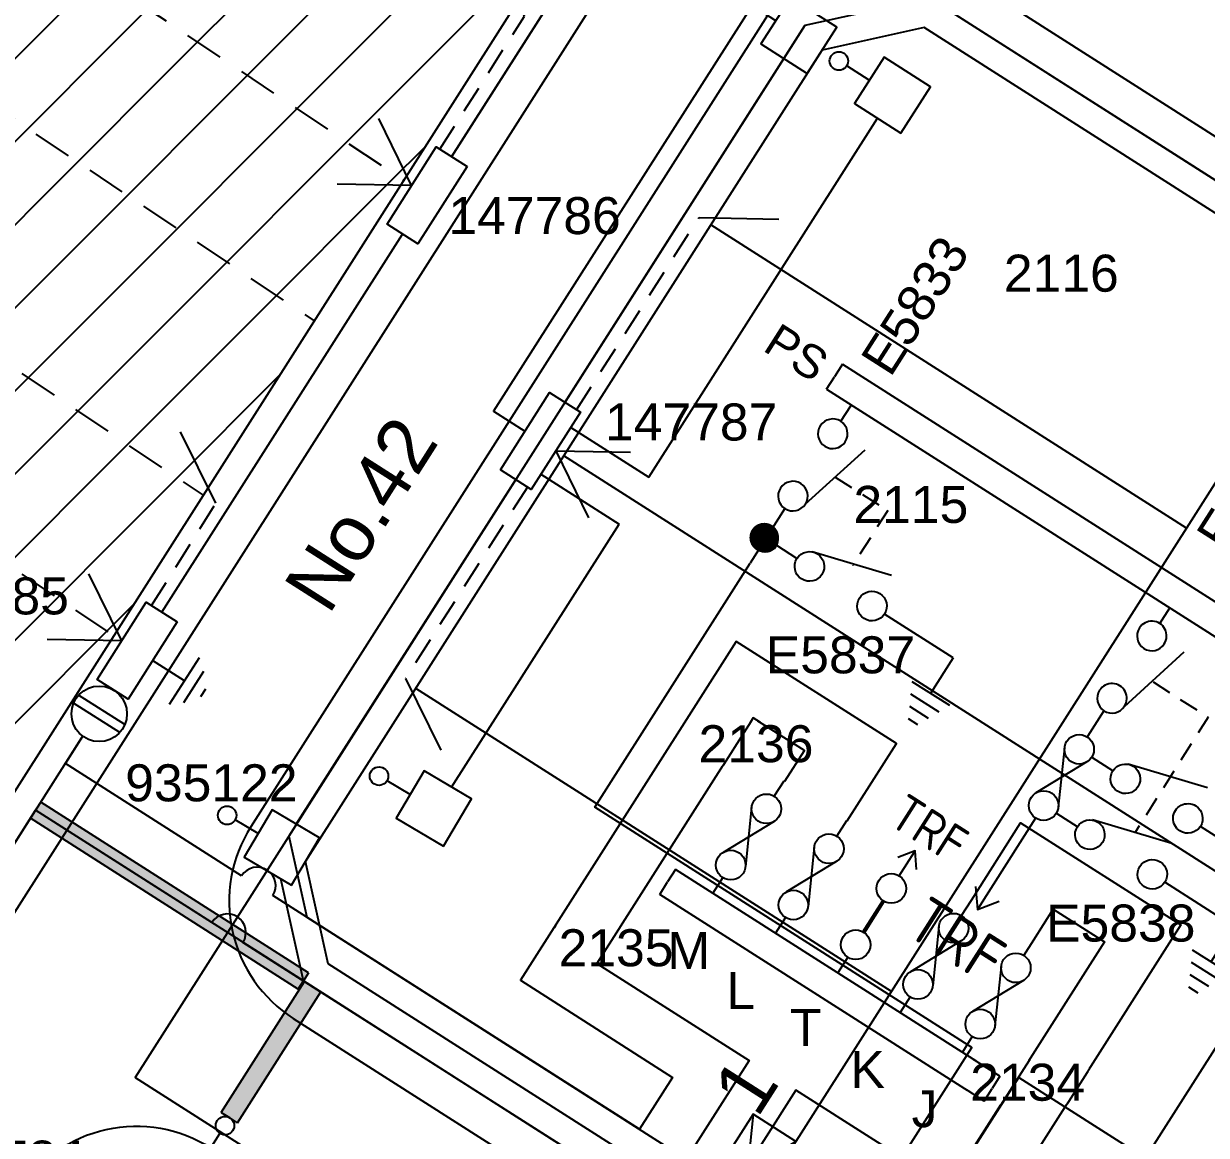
# Model space of a CAD drawing. Header units: metres. Extents: x 305550 to 306428, y 6276370 to 6276957.
# Drawn here: x 305897.3 to 305961.3, y 6276766.1 to 6276826.2 of the extents above; entities that cross this region are included whole.
import ezdxf
from ezdxf.enums import TextEntityAlignment as Align

# ---------------------------------------------------------------- set-up
doc = ezdxf.new("R2010")
doc.units = ezdxf.units.M
doc.header["$LTSCALE"] = 0.7
doc.set_wipeout_variables(frame=1)
for name, pattern in [('A', [0]), ('Cable Exist OH', [1, 1, 0]), ('CENTERX2', [101.6, 63.5, -12.7, 12.7, -12.7]), ('Dash', [5, 3, -2])]:
    doc.linetypes.add(name, pattern=pattern)
doc.layers.get('0').update_dxf_attribs({"color": 6})
for name, color, linetype in [('_User Miscellaneous11', 7, 'Continuous'), ('_User Miscellaneous4', 7, 'Continuous'), ('_User Miscellaneous7', 150, 'Continuous'), ('_User Miscellaneous8', 7, 'Continuous'), ('_User Miscellaneous9', 8, 'Continuous'), ('Cadastre Developer_SP_NEW', 4, 'Continuous'), ('Cadastre Roads_SP_NEW', 8, 'Continuous'), ('Duct_SP_NEW', 2, 'Continuous'), ('Equip_HV_NEW', 2, 'Continuous'), ('Equip_LV_MOD', 5, 'Continuous'), ('Equip_LV_NEW', 5, 'Continuous'), ('Mains_HV_NEW_U72', 2, 'Continuous'), ('Mains_LV_NEW_R6', 2, 'Continuous'), ('Mains_LV_NEW_T84', 2, 'Continuous'), ('Services_SP_NEW_UG', 2, 'Continuous'), ('Sub_LV_EXT', 5, 'Continuous'), ('Sub_SP_NEW', 2, 'Continuous'), ('SupportsUG_SP_LV_NEW', 2, 'Continuous'), ('SupportsUG_SP_LV_SL_NEW', 2, 'Continuous'), ('Trench_SP_NEW', 2, 'Continuous')]:
    doc.layers.add(name, color=color, linetype=linetype)
doc.layers.add('_User Miscellaneous5', color=7, linetype='Continuous', lineweight=35)
doc.layers.add('_User Notes', color=7, linetype='Continuous', plot=False)
doc.styles.add('ARIAL', font='arial.ttf', dxfattribs={"height": 2})
doc.styles.add('ARIAL 3.0', font='arial.ttf', dxfattribs={"height": 3})
doc.styles.add('iecARIAL', font='arial.ttf', dxfattribs={"height": 2})
doc.styles.add('IESYMBOL1', font='isocp.shx')
doc.styles.add('POLE_LABEL', font='arial.ttf')
doc.styles.add('SL_LABEL', font='arial.ttf')
doc.styles.get("Standard").update_dxf_attribs({"font": 'arial.ttf'})
doc.styles.add('style1', font='iso3098b.shx')
doc.styles.add('SWG_LABEL', font='arial.ttf')
doc.styles.add('SWITCH_LABEL', font='arial.ttf', dxfattribs={"height": 2.5})
doc.linetypes.add('Cable New UG', pattern='A,8,-1,["x",style1,S=3.5,R=0,X=0.35,Y=-1],-3.5', length=12.5)
doc.linetypes.add('Cable Z', pattern='A,8,-1,["Z",Standard,S=2.5,R=0,X=0.35,Y=-1.25],-3.5', length=12.5)
doc.linetypes.add('IE Trench HV', pattern='A,8,-2,["/",style1,S=2.5,R=0,X=0.1,Y=-1],-4.5', length=14.5)

# ---------------------------------------------------------------- blocks, each defined once
blk = doc.blocks.new('*U267')
at = {"lineweight": -3}
blk.add_lwpolyline([(-2.475, 2.49), (2.475, 2.49), (2.475, 0.51), (-2.475, 0.51)], close=True, dxfattribs=at)
for tag, flags, p in [('STREET_CODE', 9, (1.5, 3.5)), ('OWNED_BY', 9, (1.5, 3.3)), ('OPERATED_BY', 9, (1.5, 3.1)), ('STATE', 9, (1.5, 2.7)), ('SUPPORT_TYPE', 9, (1.5, 2.5)), ('MAINTAINED_BY', 9, (1.5, 2.9)), ('USAGE', 9, (1.5, 2.3)), ('LEGEND', 9, (1.5, 2.1)), ('PARENT', 9, (1.5, 1.9)), ('SUBURB', 9, (1.5, 1.7)), ('STREETNAME', 9, (1.5, 1.5)), ('LOCATION', 9, (1.5, 1.3)), ('Z', 1, (1.5, 0.9)), ('NOTES', 9, (1.5, 1.1))]:
    blk.add_attdef(tag, text='', height=0.2, dxfattribs=dict(flags=flags)).set_placement(p, align=Align.MIDDLE_LEFT)
at = {"layer": '_User Miscellaneous4', "style": 'ARIAL', "flags": 8}
blk.add_attdef('ASSET_NUM', text='', height=2, dxfattribs=at).set_placement((2, 5.5), align=Align.MIDDLE_LEFT)
blk = doc.blocks.new('*U35')
at = {"lineweight": -3}
blk.add_lwpolyline([(-2.475, 2.49), (2.475, 2.49), (2.475, 0.51), (-2.475, 0.51)], close=True, dxfattribs=at)
for tag, flags, p in [('STREET_CODE', 9, (1.5, 3.5)), ('OWNED_BY', 9, (1.5, 3.3)), ('OPERATED_BY', 9, (1.5, 3.1)), ('STATE', 9, (1.5, 2.7)), ('SUPPORT_TYPE', 9, (1.5, 2.5)), ('MAINTAINED_BY', 9, (1.5, 2.9)), ('USAGE', 9, (1.5, 2.3)), ('LEGEND', 9, (1.5, 2.1)), ('PARENT', 9, (1.5, 1.9)), ('SUBURB', 9, (1.5, 1.7)), ('STREETNAME', 9, (1.5, 1.5)), ('LOCATION', 9, (1.5, 1.3)), ('Z', 1, (1.5, 0.9)), ('NOTES', 9, (1.5, 1.1))]:
    blk.add_attdef(tag, text='', height=0.2, dxfattribs=dict(flags=flags)).set_placement(p, align=Align.MIDDLE_LEFT)
at = {"layer": '_User Miscellaneous4', "style": 'ARIAL', "flags": 8}
blk.add_attdef('ASSET_NUM', text='', height=2, dxfattribs=at).set_placement((2, 5.5), align=Align.MIDDLE_LEFT)
blk = doc.blocks.new('A$C1B2C29DD')
at = {"layer": 'Services_SP_NEW_UG', "color": 2, "flags": 128}
for points in [[(0, 0), (-2.1, 3.444)], [(0, 0), (2.1, 3.444)]]:
    blk.add_lwpolyline(points, dxfattribs=at)
blk = doc.blocks.new('*U269')
at = {"layer": 'Services_SP_NEW_UG', "color": 2, "flags": 128}
blk.add_lwpolyline([(9, -0.75), (11.247, 2.934)], dxfattribs=at)
at = {"layer": 'Services_SP_NEW_UG', "color": 2, "linetype": 'Dash', "ltscale": 0.7, "flags": 128}
blk.add_lwpolyline([(2.473, -0.75), (9, -0.75)], dxfattribs=at)
blk = doc.blocks.new('*U270')
at = {"lineweight": -3}
blk.add_lwpolyline([(-2.475, 2.49), (2.475, 2.49), (2.475, 0.51), (-2.475, 0.51)], close=True, dxfattribs=at)
for tag, flags, p in [('STREET_CODE', 9, (1.5, 3.5)), ('OWNED_BY', 9, (1.5, 3.3)), ('OPERATED_BY', 9, (1.5, 3.1)), ('STATE', 9, (1.5, 2.7)), ('SUPPORT_TYPE', 9, (1.5, 2.5)), ('MAINTAINED_BY', 9, (1.5, 2.9)), ('USAGE', 9, (1.5, 2.3)), ('LEGEND', 9, (1.5, 2.1)), ('PARENT', 9, (1.5, 1.9)), ('SUBURB', 9, (1.5, 1.7)), ('STREETNAME', 9, (1.5, 1.5)), ('LOCATION', 9, (1.5, 1.3)), ('Z', 1, (1.5, 0.9)), ('NOTES', 9, (1.5, 1.1))]:
    blk.add_attdef(tag, text='', height=0.2, dxfattribs=dict(flags=flags)).set_placement(p, align=Align.MIDDLE_LEFT)
at = {"layer": '_User Miscellaneous4', "style": 'ARIAL', "flags": 8}
blk.add_attdef('ASSET_NUM', text='', height=2, dxfattribs=at).set_placement((2, 5.5), align=Align.MIDDLE_LEFT)
blk = doc.blocks.new('*U271')
at = {"layer": 'Services_SP_NEW_UG', "color": 2, "flags": 128}
for points in [[(0, 0), (-2.1, 3.444)], [(0, 0), (2.1, 3.444)]]:
    blk.add_lwpolyline(points, dxfattribs=at)
blk = doc.blocks.new('*U46')
at = {"layer": 'Services_SP_NEW_UG', "color": 2, "flags": 128}
blk.add_lwpolyline([(10.998, -0.782), (13.255, 2.895)], dxfattribs=at)
at = {"layer": 'Services_SP_NEW_UG', "color": 2, "linetype": 'Dash', "ltscale": 0.7, "flags": 128}
blk.add_lwpolyline([(2.471, -0.757), (10.998, -0.782)], dxfattribs=at)
blk = doc.blocks.new('*U47')
at = {"layer": 'Services_SP_NEW_UG', "color": 2, "flags": 128}
blk.add_lwpolyline([(-14.8, -0.75), (-17.047, 2.934)], dxfattribs=at)
at = {"layer": 'Services_SP_NEW_UG', "color": 2, "linetype": 'Dash', "ltscale": 0.7, "flags": 128}
blk.add_lwpolyline([(-2.473, -0.75), (-14.8, -0.75)], dxfattribs=at)
blk = doc.blocks.new('*U48')
at = {"layer": 'Services_SP_NEW_UG', "color": 2, "flags": 128}
blk.add_lwpolyline([(14.737, -0.75), (16.984, 2.934)], dxfattribs=at)
at = {"layer": 'Services_SP_NEW_UG', "color": 2, "linetype": 'Dash', "ltscale": 0.7, "flags": 128}
blk.add_lwpolyline([(2.473, -0.75), (14.737, -0.75)], dxfattribs=at)
blk = doc.blocks.new('*U115')
at = {"layer": '_User Miscellaneous7', "lineweight": -3}
blk.add_lwpolyline([(6, -3.03), (6, -1.58)], dxfattribs=at)
blk.add_lwpolyline([(4.515, -6), (7.485, -6), (7.485, -3.03), (4.515, -3.03)], close=True, dxfattribs=at)
blk.add_circle((6, -1.08), 0.5, dxfattribs=at)
at = {"layer": '_User Miscellaneous8', "color": 2, "lineweight": -3}
blk.add_lwpolyline([(-1.485, 0), (1.485, 0), (1.485, 2.97), (-1.485, 2.97)], close=True, dxfattribs=at)
at = {"style": 'POLE_LABEL', "flags": 9}
blk.add_attdef('STRUCTURE_PLANT_NUMBER', text='', height=0.2, dxfattribs=at).set_placement((1.641, 1.727), align=Align.MIDDLE_LEFT)
for tag, flags, p in [('STREET_CODE', 9, (1.641, 1.485)), ('COLUMN_TYPE', 9, (1.641, 1.285)), ('OWNED_BY', 9, (1.641, 1.085)), ('OPERATED_BY', 9, (1.641, 0.885)), ('MAINTAINED_BY', 9, (1.641, 0.685)), ('STATE', 9, (1.641, 0.485)), ('USAGE', 9, (1.641, 0.285)), ('LEGEND', 9, (1.641, 0.085)), ('SUBURB', 9, (1.641, -0.315)), ('STREETNAME', 9, (1.641, -0.515)), ('PARENT', 9, (1.641, -0.115)), ('LOCATION', 9, (1.641, -0.715)), ('Z', 1, (1.641, -1.315)), ('NOTES', 9, (1.641, -0.915)), ('LABEL_ALIGNMENT', 9, (1.641, -1.115))]:
    blk.add_attdef(tag, text='', height=0.2, dxfattribs=dict(flags=flags)).set_placement(p, align=Align.MIDDLE_LEFT)
at = {"layer": '_User Miscellaneous5', "style": 'ARIAL', "flags": 8}
blk.add_attdef('ASSET_NUM', text='', height=2, dxfattribs=at).set_placement((2, 3.485), align=Align.MIDDLE_LEFT)
blk = doc.blocks.new('*U39')
at = {"layer": '_User Miscellaneous8', "color": 2}
blk.add_line((0, 0), (0, 1.45), dxfattribs=at)
blk.add_circle((0, 1.95), 0.5, dxfattribs=at)
for tag, p, flags in [('Z', (0, 0), 1), ('OPERATED_BY', (0, -9.607), 9)]:
    blk.add_attdef(tag, p, '', height=0.2, dxfattribs=dict(flags=flags))
at = {"style": 'SL_LABEL', "flags": 9}
blk.add_attdef('STREET_CODE', text='', height=0.2, dxfattribs=at).set_placement((0, -0.2), align=Align.MIDDLE_LEFT)
at = {"flags": 9}
for tag, p in [('CONSTRUCTED_VOLTAGE', (0, -0.4)), ('CONTROL_TYPE', (0, -0.6)), ('LANTERN_PURPOSE', (0, -0.8)), ('LANTERN_TYPE', (0, -1)), ('NO_PHASES', (0, -1.2)), ('OPERATING_VOLTAGE', (0, -1.4)), ('ORIENTATION', (0, -1.6)), ('OWNED_BY', (0, -1.8)), ('STATE', (0, -2)), ('CEXIST', (0, -2.4)), ('CNEW', (0, -2.6)), ('USAGE', (0, -2.2)), ('CNUMBER', (0, -2.8)), ('CREMOVE', (0, -3)), ('CREPLACE', (0, -3.2)), ('LKINGHEIGHT', (0, -3.4)), ('LBRACKET', (0, -3.6)), ('LBRACKETVOCAB', (0, -3.8)), ('LCATEGORY', (0, -4)), ('LCHARGE1', (0, -4.2)), ('LCHARGE1PERCENT', (0, -4.4)), ('LCHARGE2', (0, -4.6)), ('LCHARGE2PERCENT', (0, -4.8)), ('LCHARGE3', (0, -5)), ('LCHARGE3PERCENT', (0, -5.2)), ('LEXIST', (0, -5.4)), ('LLAMP', (0, -5.6)), ('LLAMPVOCAB', (0, -5.8)), ('LMAST', (0, -6)), ('LMASTVOCAB', (0, -6.2)), ('LNEW', (0, -6.4)), ('LANTNUMBER', (0, -6.6)), ('LOUTREACH', (0, -7)), ('LOUTREACHVOCAB', (0, -7.2)), ('LRATECODE', (0, -7.4)), ('LREMOVE', (0, -7.6)), ('LREPLACE', (0, -7.8)), ('LTYPE', (0, -8)), ('LTYPEVOCAB', (0, -8.2)), ('LEGEND', (0, -8.4)), ('SUBURB', (0, -8.6)), ('STREETNAME', (0, -8.8)), ('LOCATION', (0, -9)), ('NOTES', (0, -9.2)), ('MAINTAINED_BY', (0, -9.863))]:
    blk.add_attdef(tag, text='', height=0.2, dxfattribs=at).set_placement(p, align=Align.MIDDLE_LEFT)
at = {"layer": '_User Notes', "style": 'SL_LABEL', "flags": 8}
blk.add_attdef('ASSET_NUM', text='', height=2.5, dxfattribs=at).set_placement((2, 2), align=Align.MIDDLE_LEFT)
at = {"layer": '_User Notes', "flags": 8}
blk.add_attdef('LNUMBER', text='', height=2.5, dxfattribs=at).set_placement((1.2, -2.8), align=Align.MIDDLE_LEFT)
blk = doc.blocks.new('*U36')
at = {"layer": '_User Miscellaneous7', "lineweight": -3}
blk.add_lwpolyline([(0, -3.03), (0, -1.58)], dxfattribs=at)
blk.add_lwpolyline([(-1.485, -6), (1.485, -6), (1.485, -3.03), (-1.485, -3.03)], close=True, dxfattribs=at)
blk.add_circle((0, -1.08), 0.5, dxfattribs=at)
at = {"layer": '_User Miscellaneous8', "color": 2, "lineweight": -3}
blk.add_lwpolyline([(-1.485, 0), (1.485, 0), (1.485, 2.97), (-1.485, 2.97)], close=True, dxfattribs=at)
at = {"style": 'POLE_LABEL', "flags": 9}
blk.add_attdef('STRUCTURE_PLANT_NUMBER', text='', height=0.2, dxfattribs=at).set_placement((1.641, 1.727), align=Align.MIDDLE_LEFT)
for tag, flags, p in [('STREET_CODE', 9, (1.641, 1.485)), ('COLUMN_TYPE', 9, (1.641, 1.285)), ('OWNED_BY', 9, (1.641, 1.085)), ('OPERATED_BY', 9, (1.641, 0.885)), ('MAINTAINED_BY', 9, (1.641, 0.685)), ('STATE', 9, (1.641, 0.485)), ('USAGE', 9, (1.641, 0.285)), ('LEGEND', 9, (1.641, 0.085)), ('SUBURB', 9, (1.641, -0.315)), ('STREETNAME', 9, (1.641, -0.515)), ('PARENT', 9, (1.641, -0.115)), ('LOCATION', 9, (1.641, -0.715)), ('Z', 1, (1.641, -1.315)), ('NOTES', 9, (1.641, -0.915)), ('LABEL_ALIGNMENT', 9, (1.641, -1.115))]:
    blk.add_attdef(tag, text='', height=0.2, dxfattribs=dict(flags=flags)).set_placement(p, align=Align.MIDDLE_LEFT)
at = {"layer": '_User Miscellaneous5', "style": 'ARIAL', "flags": 8}
blk.add_attdef('ASSET_NUM', text='', height=2, dxfattribs=at).set_placement((2, 3.485), align=Align.MIDDLE_LEFT)
blk = doc.blocks.new('SUB_PADMOUNT_NEW')
for p, q in [((0, 1.375), (5.5, -1.375)), ((5.5, 1.375), (0, -1.375))]:
    blk.add_line(p, q)
blk.add_lwpolyline([(0, -1.375), (5.5, -1.375), (5.5, 1.375), (0, 1.375)], close=True)
for tag, flags, p in [('STREET_CODE', 9, (5.34, 0.545)), ('OPERATING_VOLTAGE', 9, (5.34, 0.145)), ('ORIENTATION', 9, (5.34, -0.055)), ('NO_PHASES', 9, (5.34, 0.345)), ('OWNED_BY', 9, (5.34, -0.255)), ('OPERATED_BY', 9, (5.34, -0.455)), ('MAINTAINED_BY', 9, (5.34, -0.655)), ('SECONDARY_VOLTAGE', 9, (5.34, -1.055)), ('STATE', 9, (5.34, -1.255)), ('CONSTRUCTED_VOLTAGE', 9, (5.34, -0.855)), ('SUBSTATION_TYPE', 9, (5.34, -1.655)), ('USAGE', 9, (5.34, -1.855)), ('PARENT', 9, (5.34, -1.455)), ('SUBURB', 9, (5.34, -2.255)), ('STREETNAME', 9, (5.34, -2.455)), ('LEGEND', 9, (5.34, -2.055)), ('LOCATION', 9, (5.34, -2.655)), ('Z', 1, (5.34, -3.055)), ('NOTES', 9, (5.34, -2.855))]:
    blk.add_attdef(tag, text='', height=0.2, dxfattribs=dict(flags=flags)).set_placement(p, align=Align.MIDDLE_LEFT)
at = {"layer": '_User Notes', "flags": 8}
blk.add_attdef('ASSET_NUM', text='', height=3, dxfattribs=at).set_placement((5.84, 2.545), align=Align.MIDDLE_LEFT)
blk = doc.blocks.new('LV_UG_LINKS_CLOSED_NEW')
for tag, flags, p in [('OPERATED_BY', 9, (1.5, -2)), ('TYPE', 9, (1.5, -2.6)), ('MAINTAINED_BY', 9, (1.5, -2.2)), ('NUMBER_OF_PHASES', 9, (1.5, -2.4)), ('Z', 1, (1.5, -2.8))]:
    blk.add_attdef(tag, text='', height=0.2, dxfattribs=dict(flags=flags)).set_placement(p, align=Align.MIDDLE_LEFT)
blk.add_wipeout([(-1.056, 1.057), (-1.18, 0.916), (-1.286, 0.761), (-1.371, 0.594), (-1.435, 0.417), (-1.476, 0.234), (-1.493, 0.047), (-1.487, -0.14), (-1.458, -0.326), (-1.406, -0.506), (-1.331, -0.678), (-1.236, -0.839), (-1.121, -0.988), (-0.988, -1.12), (-0.84, -1.235), (-0.679, -1.331), (-0.506, -1.406), (-0.326, -1.458), (-0.141, -1.487), (0.047, -1.493), (0.233, -1.476), (0.416, -1.435), (0.593, -1.371), (0.76, -1.286), (0.915, -1.181), (1.056, -1.057), (1.18, -0.916), (1.286, -0.761), (1.371, -0.594), (1.435, -0.417), (1.476, -0.234), (1.493, -0.047), (1.487, 0.14), (1.458, 0.326), (1.406, 0.506), (1.331, 0.678), (1.236, 0.839), (1.121, 0.988), (0.988, 1.12), (0.84, 1.235), (0.679, 1.331), (0.506, 1.406), (0.326, 1.458), (0.141, 1.487), (-0.047, 1.493), (-0.233, 1.476), (-0.416, 1.435), (-0.593, 1.371), (-0.76, 1.286), (-0.915, 1.181)])
for p, q in [((-0.25, -1.479), (-0.25, 1.479)), ((0.25, -1.479), (0.25, 1.479))]:
    blk.add_line(p, q)
blk.add_circle((0, 0), 1.5)
at = {"flags": 9}
for tag, p in [('ACTUAL_STATUS', (1.5, 0)), ('OPERATING_VOLTAGE', (1.5, -0.6)), ('CONSTRUCTED_VOLTAGE', (1.5, -0.2)), ('NO_PHASES', (1.5, -0.4)), ('ORIENTATION', (1.5, -0.8)), ('STATE', (1.5, -1)), ('SWITCH_TYPE', (1.5, -1.2)), ('OWNED_BY', (1.5, -1.8)), ('USAGE', (1.5, -1.4)), ('NOTES', (1.5, -1.6))]:
    blk.add_attdef(tag, text='', height=0.2, dxfattribs=at).set_placement(p, align=Align.MIDDLE_LEFT)
blk = doc.blocks.new('*U145')
h = blk.add_hatch(color=256)
edge = h.paths.add_edge_path()
edge.add_line((2.598, 0.05), (4.601, 0.05))
edge.add_arc((5.4, 0.011), 0.8, 177.23529, 184.40267)
edge.add_line((4.602, -0.05), (2.598, -0.05))
edge.add_arc((1.8, 0), 0.8, 356.41668, 363.58332)
blk.add_line((7.2, 0.013), (7.798, 0.013))
for points in [[(1, 0), (0, 0)], [(2.598, 0.05), (4.601, 0.05)], [(6.2, 0.013), (7.2, 0.013)], [(6.998, -0.587), (7.798, 0.013), (6.998, 0.613)], [(2.598, -0.05), (4.602, -0.05)]]:
    blk.add_lwpolyline(points)
for centre in [(1.8, 0), (5.4, 0.011)]:
    blk.add_circle(centre, 0.8)
for centre, start, end in [((1.8, 0), 356.41668, 3.58332), ((5.4, 0.011), 177.23529, 184.40267)]:
    blk.add_arc(centre, 0.8, start, end)
at = {"style": 'IESYMBOL1'}
blk.add_text('TRF', height=2, rotation=270.02524, dxfattribs=at).set_placement((9.238, 0.013), align=Align.MIDDLE_CENTER)
at = {"flags": 1}
blk.add_attdef('Z', (0, 0), '', height=0.2, dxfattribs=at)
at = {"layer": 'Sub_LV_EXT', "flags": 1}
for tag, p in [('USAGE', (2.14, -1.142)), ('ORIENTATION', (2.14, -1.527)), ('NOTES', (2.14, -3.066))]:
    blk.add_attdef(tag, p, '', height=0.2, dxfattribs=at)
blk = doc.blocks.new('LV_UG_DFUSE_CLOSED_NEW')
for points in [[(5.04, 0.726), (2.156, -0.717)], [(5.049, -0.707), (2.156, 0.717)], [(1, 0), (0, 0)], [(6.2, 0.013), (7.2, 0.013)]]:
    blk.add_lwpolyline(points)
for centre in [(1.8, 0), (5.4, 0.011)]:
    blk.add_circle(centre, 0.8)
for tag, flags, p in [('ACTUAL_STATUS', 9, (1.5, 0)), ('OPERATED_BY', 9, (1.5, -0.6)), ('CONSTRUCTED_VOLTAGE', 9, (1.5, -0.2)), ('NO_PHASES', 9, (1.5, -0.4)), ('OWNED_BY', 9, (1.5, -1)), ('OPERATING_VOLTAGE', 9, (1.5, -1.2)), ('MAINTAINED_BY', 9, (1.5, -0.8)), ('ORIENTATION', 9, (1.5, -1.4)), ('STATE', 9, (1.5, -1.6)), ('SWITCH_TYPE', 9, (1.5, -1.8)), ('USAGE', 9, (1.5, -2)), ('Z', 1, (1.5, -2.4)), ('NOTES', 9, (1.5, -2.2))]:
    blk.add_attdef(tag, text='', height=0.2, dxfattribs=dict(flags=flags)).set_placement(p, align=Align.MIDDLE_LEFT)
blk = doc.blocks.new('Earth')
for p, q in [((0, -2.044), (0, 0)), ((-1.5, -2.044), (1.5, -2.044)), ((-1, -2.644), (1, -2.644)), ((-0.25, -3.244), (0.25, -3.244))]:
    blk.add_line(p, q)
blk = doc.blocks.new('*U153')
for p, q in [((-1.6, 0), (-1.6, 69.895)), ((-1.6, 69.895), (-0.8, 69.895)), ((0, 69.895), (-0.8, 69.895)), ((0, 0), (0, 69.895)), ((-1.6, 0), (-0.8, 0)), ((0, 0), (-0.8, 0))]:
    blk.add_line(p, q)
at = {"style": 'ARIAL'}
blk.add_attdef('SWG_TYPE', text='', height=1.8, rotation=90, dxfattribs=at).set_placement((-0.8, 70.639), align=Align.MIDDLE_LEFT)
blk.add_attdef('SUB_TYPE', text='', height=1.8, rotation=90, dxfattribs=at).set_placement((-0.8, -0.757), align=Align.MIDDLE_RIGHT)
blk = doc.blocks.new('SWG_SIE_TRF_NOES_NEW')
for p, q in [((7.008, 0.801), (2.793, 1.949)), ((14.679, 0), (20.536, -0.004))]:
    blk.add_line(p, q)
for points in [[(2.998, -0.79, 1), (3.002, 0.81, 1)], [(6.998, -0.798, 1), (7.002, 0.801, 1)]]:
    blk.add_lwpolyline(points, format="xyb", close=True)
for points in [[(19.536, -0.753), (20.536, -0.004), (19.536, 0.747)], [(2.2, 0.011), (1.2, 0.011)], [(7.8, 0), (9.453, 0)]]:
    blk.add_lwpolyline(points)
at = {"flags": 1}
blk.add_attdef('Z', (0, 0), '', height=0.2, dxfattribs=at)
at = {"style": 'SWITCH_LABEL', "flags": 9}
blk.add_attdef('STREET_CODE', text='', height=0.2, dxfattribs=at).set_placement((0, -0.2), align=Align.MIDDLE_LEFT)
at = {"flags": 9}
for tag, p in [('ORIENTATION', (0, -0.4)), ('PARENT', (0, -0.6)), ('SUBURB', (0, -1)), ('STREETNAME', (0, -1.2)), ('USAGE', (0, -0.8)), ('LOCATION', (0, -1.4)), ('NOTES', (0, -1.6))]:
    blk.add_attdef(tag, text='', height=0.2, dxfattribs=at).set_placement(p, align=Align.MIDDLE_LEFT)
blk = doc.blocks.new('SWG_FUSE_NEW')
for points in [[(4.04, 0.726), (1.156, -0.717)], [(4.049, -0.707), (1.156, 0.717)]]:
    blk.add_lwpolyline(points)
for centre in [(0.8, 0), (4.4, 0.011)]:
    blk.add_circle(centre, 0.8)
at = {"style": 'SWITCH_LABEL', "flags": 8}
blk.add_attdef('ASSET_NUM', text='', height=2.5, rotation=179.95437, dxfattribs=at).set_placement((-2.4, 0), align=Align.MIDDLE_LEFT)
for tag, p, flags in [('Z', (0, 0), 1), ('ORIENTATION', (0.04, -4.4), 9), ('USAGE', (0.04, -5.4), 9)]:
    blk.add_attdef(tag, p, '', height=0.2, dxfattribs=dict(flags=flags))
at = {"flags": 9}
for tag, p in [('PARENT', (0, -1.6)), ('SUBURB', (0, -2.2)), ('STREETNAME', (0, -2.4))]:
    blk.add_attdef(tag, text='', height=0.2, dxfattribs=at).set_placement(p, align=Align.MIDDLE_LEFT)
blk = doc.blocks.new('*U155')
at = {"linetype": 'CENTERX2'}
blk.add_blockref('SWG_SIE_TRF_NOES_NEW', (0, 0), dxfattribs=at)
at = {"linetype": 'CENTERX2', "rotation": 180}
blk.add_blockref('SWG_FUSE_NEW', (14.679, 0), dxfattribs=at)
at = {"style": 'IESYMBOL1'}
blk.add_text('TRF', height=2.5, rotation=89.98256, dxfattribs=at).set_placement((22.515, -0.055), align=Align.MIDDLE_CENTER)
blk = doc.blocks.new('SWG_SIE_ES_NEW')
for p, q in [((-6.103, 0.747), (-1.804, 1.966)), ((2.223, -2.29), (4.623, -2.285)), ((2.524, -2.89), (4.324, -2.886)), ((2.826, -3.489), (4.026, -3.486)), ((3.127, -4.088), (3.727, -4.087))]:
    blk.add_line(p, q)
at = {"const_width": 0.8, "flags": 128}
blk.add_lwpolyline([(-9.091, -0.021, 1), (-8.291, -0.021, 1)], format="xyb", close=True, dxfattribs=at)
for points in [[(-5.789, -0.821, -1), (-5.793, 0.779, -1)], [(-1.789, -0.813, -1), (-1.793, 0.787, -1)]]:
    blk.add_lwpolyline(points, format="xyb", close=True)
for points in [[(-6.591, -0.023), (-7.891, -0.023)], [(3.423, -0.012), (-0.991, -0.012)], [(3.423, -0.012), (3.423, -2.288)]]:
    blk.add_lwpolyline(points)
at = {"flags": 1}
blk.add_attdef('Z', (0, 0), '', height=0.2, dxfattribs=at)
at = {"style": 'SWITCH_LABEL', "flags": 9}
blk.add_attdef('STREET_CODE', text='', height=0.2, dxfattribs=at).set_placement((0, -0.2), align=Align.MIDDLE_LEFT)
at = {"flags": 9}
for tag, p in [('ORIENTATION', (0, -0.4)), ('PARENT', (0, -0.6)), ('SUBURB', (0, -1)), ('STREETNAME', (0, -1.2)), ('USAGE', (0, -0.8)), ('LOCATION', (0, -1.4)), ('NOTES', (0, -1.6))]:
    blk.add_attdef(tag, text='', height=0.2, dxfattribs=at).set_placement(p, align=Align.MIDDLE_LEFT)
at = {"style": 'ARIAL', "flags": 8}
blk.add_attdef('ASSET_NUM', text='', height=2, dxfattribs=at).set_placement((-1.812, -3.151), align=Align.MIDDLE_CENTER)
blk = doc.blocks.new('SWG_SIE_SU_NEW')
blk.add_line((5.808, 0.79), (1.594, 1.938))
at = {"linetype": 'A', "lineweight": 0}
for p, q in [((8.381, 0.659), (8.379, -0.682)), ((8.579, -0.712), (8.581, 0.688)), ((8.781, 0.659), (8.779, -0.683)), ((7.981, 0.347), (7.98, -0.368)), ((8.18, -0.584), (8.181, 0.562)), ((8.98, -0.588), (8.981, 0.564)), ((9.181, 0.351), (9.18, -0.376))]:
    blk.add_line(p, q, dxfattribs=at)
at = {"linetype": 'Dash', "ltscale": 0.5}
blk.add_lwpolyline([(3.701, 1.364), (3.701, 4.733), (7.222, 4.733)], dxfattribs=at)
for points in [[(1.798, -0.802, 1), (1.802, 0.798, 1)], [(5.798, -0.81, 1), (5.802, 0.79, 1)]]:
    blk.add_lwpolyline(points, format="xyb", close=True)
for points in [[(1, 0), (0, 0)], [(6.6, -0.012), (10.1, -0.012)]]:
    blk.add_lwpolyline(points)
at = {"linetype": 'A', "lineweight": 0}
blk.add_circle((8.582, -0.012), 0.7, dxfattribs=at)
at = {"style": 'SWG_LABEL', "flags": 8}
blk.add_attdef('ASSET_NUM', text='', height=2, rotation=179.95437, dxfattribs=at).set_placement((-2.4, 0.012), align=Align.MIDDLE_LEFT)
at = {"flags": 1}
blk.add_attdef('Z', (0, 0), '', height=0.2, dxfattribs=at)
at = {"style": 'SWITCH_LABEL', "flags": 9}
blk.add_attdef('STREET_CODE', text='', height=0.2, dxfattribs=at).set_placement((0, 0), align=Align.MIDDLE_LEFT)
at = {"flags": 9}
for tag, p in [('ORIENTATION', (0, -0.2)), ('USAGE', (0, -0.6)), ('PARENT', (0, -0.4)), ('SUBURB', (0, -0.8)), ('STREETNAME', (0, -1)), ('LOCATION', (0, -1.2)), ('OPERATED_BY', (-0.009, -1.841)), ('OWNED_BY', (-0.003, -1.619)), ('NOTES', (0, -1.4)), ('MAINTAINED_BY', (-0.011, -2.048))]:
    blk.add_attdef(tag, text='', height=0.2, dxfattribs=at).set_placement(p, align=Align.MIDDLE_LEFT)
blk = doc.blocks.new('*U206')
for p, q in [((-6.103, 4.327), (-1.804, 5.547)), ((-6.103, 0.747), (-1.804, 1.966)), ((2.223, -2.29), (4.623, -2.285)), ((2.524, -2.89), (4.324, -2.886)), ((2.826, -3.489), (4.026, -3.486)), ((3.127, -4.088), (3.727, -4.087))]:
    blk.add_line(p, q)
at = {"linetype": 'Dash', "ltscale": 0.5, "flags": 128}
blk.add_lwpolyline([(-7.345, 8.776), (-3.811, 8.776), (-3.791, 1.399)], dxfattribs=at)
for points in [[(-5.789, 2.759, -1), (-5.793, 4.359, -1)], [(-1.789, 2.767, -1), (-1.793, 4.367, -1)], [(-5.789, -0.821, -1), (-5.793, 0.779, -1)], [(-1.789, -0.813, -1), (-1.793, 0.787, -1)]]:
    blk.add_lwpolyline(points, format="xyb", close=True)
for points in [[(-6.591, 3.558), (-7.891, 3.558)], [(3.423, 3.569), (-0.991, 3.569)], [(3.423, 3.569), (3.423, -0.012)], [(-6.591, -0.023), (-7.891, -0.023)], [(3.423, -0.012), (-0.991, -0.012)], [(3.423, -0.012), (3.423, -2.288)]]:
    blk.add_lwpolyline(points)
at = {"flags": 1}
blk.add_attdef('Z', (0, 0), '', height=0.2, dxfattribs=at)
at = {"style": 'SWITCH_LABEL', "flags": 9}
blk.add_attdef('STREET_CODE', text='', height=0.2, dxfattribs=at).set_placement((0, -0.2), align=Align.MIDDLE_LEFT)
at = {"flags": 9}
for tag, p in [('ORIENTATION', (0, -0.4)), ('PARENT', (0, -0.6)), ('SUBURB', (0, -1)), ('STREETNAME', (0, -1.2)), ('USAGE', (0, -0.8)), ('LOCATION', (0, -1.4)), ('NOTES', (0, -1.6))]:
    blk.add_attdef(tag, text='', height=0.2, dxfattribs=at).set_placement(p, align=Align.MIDDLE_LEFT)
at = {"style": 'ARIAL', "flags": 8}
blk.add_attdef('ASSET_NUM', text='', height=2, dxfattribs=at).set_placement((-1.812, -3.151), align=Align.MIDDLE_CENTER)

msp = doc.modelspace()

# ---------------------------------------------------------------- hatches: boundary and pattern name
at = {"layer": '_User Miscellaneous11'}
h = msp.add_hatch(dxfattribs=at)
h.set_pattern_fill('ANSI31', color=3)
h.paths.add_polyline_path([(305906.999, 6276850.819), (305900.251, 6276840.297), (305923.05, 6276825.772), (305927.617, 6276832.941), (305926.393, 6276838.464)])
h = msp.add_hatch(dxfattribs=at)
h.set_pattern_fill('ANSI31', color=3)
h.paths.add_polyline_path([(305900.251, 6276840.297), (305894.853, 6276831.879), (305917.658, 6276817.309), (305923.05, 6276825.772)])
h = msp.add_hatch(dxfattribs=at)
h.set_pattern_fill('ANSI31', color=3)
h.paths.add_polyline_path([(305859.071, 6276837.266, -0.019208), (305849.269, 6276829.502), (305872.577, 6276800.117, 0.005949), (305873.945, 6276801.551), (305896.162, 6276783.566), (305906.912, 6276800.441), (305884.056, 6276815.043), (305882.441, 6276812.524)])
h.paths.add_polyline_path([(305876.179, 6276806.112), (305883.395, 6276806.112), (305883.395, 6276810.233), (305876.179, 6276810.233)], flags=24)
h = msp.add_hatch(dxfattribs=at)
h.set_pattern_fill('ANSI31', color=3)
h.paths.add_polyline_path([(305894.853, 6276831.879), (305891.636, 6276826.863), (305889.455, 6276823.461), (305912.285, 6276808.875), (305917.658, 6276817.309)])
h = msp.add_hatch(dxfattribs=at)
h.set_pattern_fill('ANSI31', color=3)
h.paths.add_polyline_path([(305889.455, 6276823.461), (305884.056, 6276815.043), (305906.912, 6276800.441), (305912.285, 6276808.875)])
h = msp.add_hatch(color=256, dxfattribs=at)
h.dxf.hatch_style = 1
h.paths.add_polyline_path([(305912.197, 6276773.971), (305912.756, 6276774.848), (305898.267, 6276784.078), (305897.708, 6276783.201)])
h = msp.add_hatch(color=256, dxfattribs=at)
h.dxf.hatch_style = 1
h.paths.add_polyline_path([(305908.029, 6276767.306), (305908.906, 6276766.747), (305913.409, 6276773.815), (305912.532, 6276774.374)])

# ---------------------------------------------------------------- linework, layer by layer
at = {"layer": '_User Miscellaneous9', "linetype": 'Dash', "flags": 128}
for points in [[(305894.587, 6276833.321), (305917.894, 6276817.679)], [(305889.292, 6276826.04), (305913.059, 6276810.088)], [(305882.715, 6276816.996), (305907.053, 6276800.661)], [(305876.904, 6276810.06), (305902.217, 6276793.07)]]:
    msp.add_lwpolyline(points, dxfattribs=at)
at = {"layer": 'Cadastre Developer_SP_NEW'}
for p, q in [((305946.044, 6276825.945), (305940.521, 6276824.72)), ((305913.806, 6276775.341), (305912.582, 6276780.864))]:
    msp.add_line(p, q, dxfattribs=at)
at = {"layer": 'Cadastre Roads_SP_NEW', "flags": 128}
msp.add_lwpolyline([(305847.963, 6276712.556, 0.175277), (305881.261, 6276738.214), (305897.111, 6276763.093, -0.414214), (305907.466, 6276765.389), (305938.175, 6276745.826, -0.378035), (305940.924, 6276736.291), (305902.131, 6276654.348, -0.086646), (305889.528, 6276636.506), (305879.784, 6276626.811, -0.449872), (305868.582, 6276627.513, -0.088537), (305851.59, 6276659.669), (305838.195, 6276701.558, -0.414214), (305843.054, 6276710.986)], format="xyb", close=True, dxfattribs=at)
at = {"layer": 'Duct_SP_NEW'}
for p, q in [((305898.267, 6276784.078), (305897.988, 6276783.64)), ((305912.756, 6276774.848), (305898.267, 6276784.078)), ((305897.708, 6276783.201), (305897.988, 6276783.64)), ((305912.197, 6276773.971), (305897.708, 6276783.201)), ((305912.756, 6276774.848), (305912.476, 6276774.41)), ((305908.029, 6276767.306), (305912.532, 6276774.374)), ((305908.906, 6276766.747), (305913.409, 6276773.815)), ((305912.197, 6276773.971), (305912.476, 6276774.41)), ((305912.532, 6276774.374), (305912.971, 6276774.095)), ((305913.409, 6276773.815), (305912.971, 6276774.095)), ((305908.029, 6276767.306), (305908.467, 6276767.026)), ((305908.906, 6276766.747), (305908.467, 6276767.026))]:
    msp.add_line(p, q, dxfattribs=at)
at = {"layer": 'Equip_LV_MOD'}
for p in [(305932.601, 6276780.439), (305931.741, 6276779.09)]:
    msp.add_line(p, (305932.171, 6276779.764), dxfattribs=at)
at = {"layer": 'Mains_HV_NEW_U72', "color": 2, "linetype": 'Cable New UG', "flags": 128}
msp.add_lwpolyline([(305912.476, 6276774.41), (305897.988, 6276783.64), (305874.227, 6276746.342)], dxfattribs=at)
at = {"layer": 'Mains_LV_NEW_R6', "linetype": 'Cable Z'}
msp.add_line((305920.483, 6276784.891), (305929.541, 6276799.109), dxfattribs=at)
at = {"layer": 'Mains_LV_NEW_R6', "linetype": 'Cable Z', "flags": 128}
for points in [[(305926.927, 6276804.331), (305931.153, 6276801.639)], [(305925.315, 6276801.801), (305929.541, 6276799.109)]]:
    msp.add_lwpolyline(points, dxfattribs=at)
at = {"layer": 'Mains_LV_NEW_T84', "linetype": 'Cable New UG'}
for p, q in [((305946.326, 6276827.544), (305939.59, 6276826.05)), ((305926.616, 6276805.685), (305939.59, 6276826.05)), ((305904.812, 6276794.352), (305917.829, 6276814.785)), ((305909.13, 6276780.099), (305899.6, 6276786.17)), ((305889.736, 6276770.687), (305897.988, 6276783.64))]:
    msp.add_line(p, q, dxfattribs=at)
at = {"layer": 'Mains_LV_NEW_T84', "linetype": 'Cable New UG', "flags": 128}
msp.add_lwpolyline([(305879.48, 6276855.843, 0.008952), (305883.146, 6276860.413), (305892.323, 6276861.947), (305927.723, 6276839.395), (305929.216, 6276832.659), (305920.489, 6276818.96)], format="xyb", dxfattribs=at)
for points in [[(305937.727, 6276828.71), (305922.756, 6276805.21), (305924.451, 6276804.13)], [(305923.957, 6276801.511), (305913.262, 6276784.724), (305909.675, 6276779.092)], [(305907.518, 6276777.568), (305897.988, 6276783.64)], [(305909.675, 6276779.092), (305903.365, 6276769.188), (305923.616, 6276756.286), (305922.536, 6276754.591)]]:
    msp.add_lwpolyline(points, dxfattribs=at)
at = {"layer": 'Mains_LV_NEW_T84', "linetype": 'Cable New UG'}
for centre in [(305909.973, 6276779.561), (305908.362, 6276777.031)]:
    msp.add_arc(centre, 1, 327.50012, 147.50012, dxfattribs=at)
at = {"layer": 'Trench_SP_NEW', "linetype": 'IE Trench HV'}
for p, q in [((305926.616, 6276805.685), (305938.458, 6276824.274)), ((305904.812, 6276794.352), (305917.829, 6276814.785)), ((305912.088, 6276782.88), (305923.957, 6276801.511)), ((305888.156, 6276768.207), (305902.152, 6276790.177)), ((305912.476, 6276774.41), (305911.254, 6276779.923)), ((305933.983, 6276760.709), (305912.476, 6276774.41))]:
    msp.add_line(p, q, dxfattribs=at)
at = {"layer": 'Trench_SP_NEW', "linetype": 'IE Trench HV', "flags": 128}
msp.add_lwpolyline([(305920.489, 6276818.96), (305929.216, 6276832.659), (305927.723, 6276839.395), (305889.026, 6276864.047)], dxfattribs=at)

# ---------------------------------------------------------------- block references
at = {"layer": 'Equip_HV_NEW'}
ref = msp.add_blockref('*U206', (305959.898, 6276779.224), dxfattribs=dict(at, rotation=327.5001222611295))
ref.add_attrib('ASSET_NUM', 'E5838', dxfattribs={"layer": '0', "height": 2, "style": 'ARIAL'}).set_placement((305956.676, 6276777.54), align=Align.MIDDLE_CENTER)
at = {"layer": 'Equip_LV_NEW', "rotation": 57.5001222563889}
for name, p in [('LV_UG_DFUSE_CLOSED_NEW', (305934.617, 6276779.155)), ('*U145', (305941.372, 6276774.851)), ('LV_UG_DFUSE_CLOSED_NEW', (305938.002, 6276776.998)), ('LV_UG_DFUSE_CLOSED_NEW', (305944.741, 6276772.705))]:
    msp.add_blockref(name, p, dxfattribs=at)
at = {"layer": 'Services_SP_NEW_UG'}
for name, p, rotation in [('*U46', (305917.894, 6276817.679), 57.76973654804076), ('*U47', (305926.552, 6276802.792), 237.5001222639652), ('*U269', (305902.304, 6276793.015), 57.76973654804076), ('*U48', (305926.552, 6276802.792), 237.5001222574528)]:
    msp.add_blockref(name, p, dxfattribs=dict(at, rotation=rotation))
at = {"layer": 'Sub_SP_NEW'}
ref = msp.add_blockref('SUB_PADMOUNT_NEW', (305934.996, 6276761.841), dxfattribs=dict(at, rotation=57.500122256647))
ref.add_attrib('ASSET_NUM_001', '1', (305937.013, 6276766.94), dxfattribs={"layer": '_User Notes', "height": 3, "rotation": 57.50012})
at = {"layer": 'SupportsUG_SP_LV_NEW'}
for name, p, rotation in [('*U271', (305918.324, 6276817.405), 57.50012226460545), ('A$C1B2C29DD', (305926.121, 6276803.066), 237.5001222433766), ('A$C1B2C29DD', (305902.647, 6276792.796), 57.50012226460545)]:
    msp.add_blockref(name, p, dxfattribs=dict(at, rotation=rotation))
ref = msp.add_blockref('*U270', (305917.894, 6276817.679), dxfattribs=dict(at, rotation=237.5001222646055))
ref.add_attrib('ASSET_NUM_001', '147786', (305920.311, 6276814.779), dxfattribs={"layer": '_User Miscellaneous4', "height": 2, "style": 'ARIAL'})
ref = msp.add_blockref('*U35', (305926.552, 6276802.792), dxfattribs=dict(at, rotation=57.50012224337659))
ref.add_attrib('ASSET_NUM_001', '147787', (305928.778, 6276803.624), dxfattribs={"layer": '_User Miscellaneous4', "height": 2, "style": 'ARIAL'})
ref = msp.add_blockref('*U35', (305902.217, 6276793.07), dxfattribs=dict(at, rotation=237.5001222646055))
ref.add_attrib('ASSET_NUM_001', "'S'147785", (305887.538, 6276794.223), dxfattribs={"layer": '_User Miscellaneous4', "height": 2, "style": 'ARIAL'})
ref = msp.add_blockref('*U267', (305885.561, 6276766.926), dxfattribs=dict(at, rotation=237.5001222646055))
ref.add_attrib('ASSET_NUM_001', "'S'147784", (305888.432, 6276763.78), dxfattribs={"layer": '_User Miscellaneous4', "height": 2, "style": 'ARIAL'})
at = {"layer": 'SupportsUG_SP_LV_SL_NEW', "ltscale": 0.5}
ref = msp.add_blockref('*U36', (305940.521, 6276824.72), dxfattribs=dict(at, rotation=57.50012225858021))
ref.add_attrib('ASSET_NUM_001', '935121', (305929.304, 6276828.209), dxfattribs={"layer": '_User Miscellaneous5', "height": 2, "style": 'ARIAL'})
for p, rotation in [((305938.016, 6276826.316), 57.50012225858021), ((305910.024, 6276782.374), 59.4390863925913), ((305907.181, 6276764.942), 327.5001222659291)]:
    msp.add_blockref('*U39', p, dxfattribs=dict(at, rotation=rotation))
ref = msp.add_blockref('*U115', (305912.582, 6276780.864), dxfattribs=dict(at, rotation=59.4390863925913))
ref.add_attrib('ASSET_NUM_001', '935122', (305902.834, 6276784.12), dxfattribs={"layer": '_User Miscellaneous5', "height": 2, "style": 'ARIAL'})

# ---------------------------------------------------------------- texts
at = {"layer": 'Cadastre Developer_SP_NEW', "char_height": 2, "attachment_point": 7, "style": 'ARIAL', "bg_fill": 3, "box_fill_scale": 1.1, "bg_fill_color": 256, "bg_fill_transparency": 0}
for s, insert in [('2116', (305950.353, 6276811.639)), ('2115', (305942.216, 6276799.141)), ('2136', (305933.841, 6276786.205)), ('2135', (305926.272, 6276775.176)), ('2134', (305948.533, 6276767.908))]:
    msp.add_mtext(s, dxfattribs=dict(at, insert=insert))
at = {"layer": 'Cadastre Roads_SP_NEW', "insert": (305911.308, 6276795.748), "char_height": 3, "attachment_point": 1, "rotation": 57.50012, "style": 'ARIAL 3.0'}
msp.add_mtext_dynamic_manual_height_columns('No.42', width=15.7329, gutter_width=4, heights=[0], dxfattribs=at)
at = {"layer": 'Equip_LV_NEW', "style": 'iecARIAL'}
for s, p in [('L', (305935.348, 6276772.887)), ('T', (305938.777, 6276770.892)), ('K', (305942.054, 6276768.633)), ('J', (305945.365, 6276766.506))]:
    msp.add_text(s, height=2, dxfattribs=at).set_placement(p)

# ---------------------------------------------------------------- next in the draw order: linework, layer by layer
at = {"layer": 'Cadastre Developer_SP_NEW'}
for p, q in [((305871.309, 6276744.554), (305927.617, 6276832.941)), ((306087.454, 6276735.857), (305946.044, 6276825.945)), ((305912.582, 6276780.864), (305940.521, 6276824.72)), ((305960.227, 6276798.887), (305934.504, 6276815.274)), ((305936.156, 6276761.103), (305968.394, 6276811.706)), ((306076.917, 6276706.999), (305926.552, 6276802.792)), ((305950.005, 6276752.28), (305982.242, 6276802.884)), ((305944.269, 6276773.838), (305918.546, 6276790.226)), ((306059.633, 6276682.439), (305913.806, 6276775.341))]:
    msp.add_line(p, q, dxfattribs=at)
at = {"layer": 'Cadastre Roads_SP_NEW', "flags": 128}
msp.add_lwpolyline([(305810.243, 6276812.187, 0.397633), (305805.787, 6276802.9), (305831.098, 6276723.751, 0.414214), (305840.526, 6276718.891), (305845.435, 6276720.461, 0.175277), (305874.261, 6276742.674), (305930.569, 6276831.06, 0.414214), (305928.274, 6276841.416), (305889.764, 6276865.949, 0.383767), (305879.866, 6276864.294), (305877.802, 6276861.702, -0.133806), (305810.243, 6276812.187)], format="xyb", dxfattribs=at)
msp.add_lwpolyline([(306089.616, 6276738.629), (305947.925, 6276828.897, 0.414214), (305937.569, 6276826.601), (305909.63, 6276782.744, 0.414214), (305911.926, 6276772.389), (306057.445, 6276679.683, 0.43995), (306068.127, 6276682.544), (306092.239, 6276728.839, 0.388937)], format="xyb", close=True, dxfattribs=at)
at = {"layer": 'Equip_LV_MOD'}
for p, q in [((305950.143, 6276769.263), (305932.601, 6276780.439)), ((305949.284, 6276767.914), (305931.741, 6276779.09)), ((305950.143, 6276769.263), (305949.713, 6276768.589)), ((305949.284, 6276767.914), (305949.713, 6276768.589))]:
    msp.add_line(p, q, dxfattribs=at)
at = {"layer": 'Mains_HV_NEW_U72', "color": 2, "linetype": 'Cable New UG', "flags": 128}
for points in [[(306033.972, 6276749.09), (306041.575, 6276761.023), (306056.044, 6276751.806), (306058.69, 6276755.96), (305946.326, 6276827.544), (305939.59, 6276826.05), (305911.682, 6276782.243), (305912.66, 6276777.85), (305941.433, 6276759.519), (305948.624, 6276770.807), (305928.229, 6276783.8), (305936.633, 6276796.991)], [(305912.476, 6276774.41), (305942.351, 6276755.377), (305951.154, 6276769.195), (305960.695, 6276763.117), (305969.025, 6276776.192)]]:
    msp.add_lwpolyline(points, dxfattribs=at)
at = {"layer": 'Mains_LV_NEW_R6', "linetype": 'Cable Z'}
msp.add_line((305931.153, 6276801.639), (305943.519, 6276821.05), dxfattribs=at)
at = {"layer": 'Mains_LV_NEW_T84', "linetype": 'Cable New UG'}
for p, q in [((305980.961, 6276805.479), (305946.326, 6276827.544)), ((305930.647, 6276766.391), (305910.817, 6276779.024))]:
    msp.add_line(p, q, dxfattribs=at)
at = {"layer": 'Mains_LV_NEW_T84', "linetype": 'Cable New UG', "flags": 128}
for points in [[(305941.883, 6276783.063), (305944.546, 6276787.243), (305935.876, 6276792.766), (305924.204, 6276774.444), (305932.436, 6276769.2), (305930.647, 6276766.391)], [(305938.514, 6276785.209), (305939.565, 6276786.859), (305936.794, 6276788.624), (305928.346, 6276775.362), (305936.578, 6276770.118), (305931.565, 6276762.249), (305909.205, 6276776.494)], [(305948.598, 6276778.785), (305951.261, 6276782.965), (305959.931, 6276777.442), (305948.259, 6276759.12), (305940.027, 6276764.364), (305930.017, 6276748.651)], [(305951.967, 6276776.638), (305953.018, 6276778.288), (305955.789, 6276776.523), (305947.34, 6276763.262), (305939.108, 6276768.506), (305927.486, 6276750.263), (305926.635, 6276750.806)]]:
    msp.add_lwpolyline(points, dxfattribs=at)
at = {"layer": 'Trench_SP_NEW', "linetype": 'IE Trench HV'}
msp.add_line((305980.961, 6276805.479), (305946.326, 6276827.544), dxfattribs=at)

# ---------------------------------------------------------------- next in the draw order: block references
at = {"layer": 'Equip_HV_NEW'}
ref = msp.add_blockref('SWG_SIE_SU_NEW', (305942.069, 6276805.503), dxfattribs=dict(at, rotation=237.5001222611295))
ref.add_attrib('ASSET_NUM', 'E5833', dxfattribs={"layer": '0', "height": 2, "rotation": 57.4545, "style": 'SWG_LABEL'}).set_placement((305943.369, 6276807.521), align=Align.MIDDLE_LEFT)
at = {"layer": 'Equip_HV_NEW', "rotation": 237.5001222611295}
msp.add_blockref('*U153', (305940.769, 6276806.397), dxfattribs=at).add_auto_attribs({'SUB_TYPE': 'PS', 'SWG_TYPE': '8DJH RTRR-C'})
at = {"layer": 'Equip_HV_NEW'}
ref = msp.add_blockref('*U155', (305959.959, 6276795.594), dxfattribs=dict(at, rotation=237.5001222611295))
ref.add_attrib('ASSET_NUM', 'E5834', dxfattribs={"layer": '0', "height": 2, "rotation": 57.4545, "style": 'SWG_LABEL'}).set_placement((305961.517, 6276798.04), align=Align.MIDDLE_LEFT)
ref = msp.add_blockref('SWG_SIE_ES_NEW', (305944.736, 6276793.722), dxfattribs=dict(at, rotation=327.5001222611295))
ref.add_attrib('ASSET_NUM', 'E5837', dxfattribs={"layer": '0', "height": 2, "style": 'ARIAL'}).set_placement((305941.515, 6276792.038), align=Align.MIDDLE_CENTER)
at = {"layer": 'Equip_LV_NEW', "rotation": 57.5001222563889}
msp.add_blockref('LV_UG_DFUSE_CLOSED_NEW', (305948.109, 6276770.559), dxfattribs=at)

# ---------------------------------------------------------------- next in the draw order: texts
at = {"layer": 'Equip_LV_NEW', "style": 'iecARIAL'}
msp.add_text('M', height=2, dxfattribs=at).set_placement((305932.15, 6276775.048))

# ---------------------------------------------------------------- next in the draw order: block references
at = {"layer": 'Equip_LV_NEW', "linetype": 'Cable Exist OH', "lineweight": 0, "rotation": 57.50012225636628}
msp.add_blockref('LV_UG_LINKS_CLOSED_NEW', (305901.428, 6276788.849), dxfattribs=at)

# ---------------------------------------------------------------- next in the draw order: linework, layer by layer
at = {"layer": 'Mains_LV_NEW_T84', "linetype": 'Cable New UG'}
msp.add_line((305899.6, 6276786.17), (305900.542, 6276787.649), dxfattribs=at)

# ---------------------------------------------------------------- next in the draw order: block references
at = {"layer": 'Equip_LV_NEW', "linetype": 'Cable Exist OH', "lineweight": 0, "rotation": 57.50012228199999}
msp.add_blockref('Earth', (305904.317, 6276791.733), dxfattribs=at)

doc.saveas('drawing.dxf')
